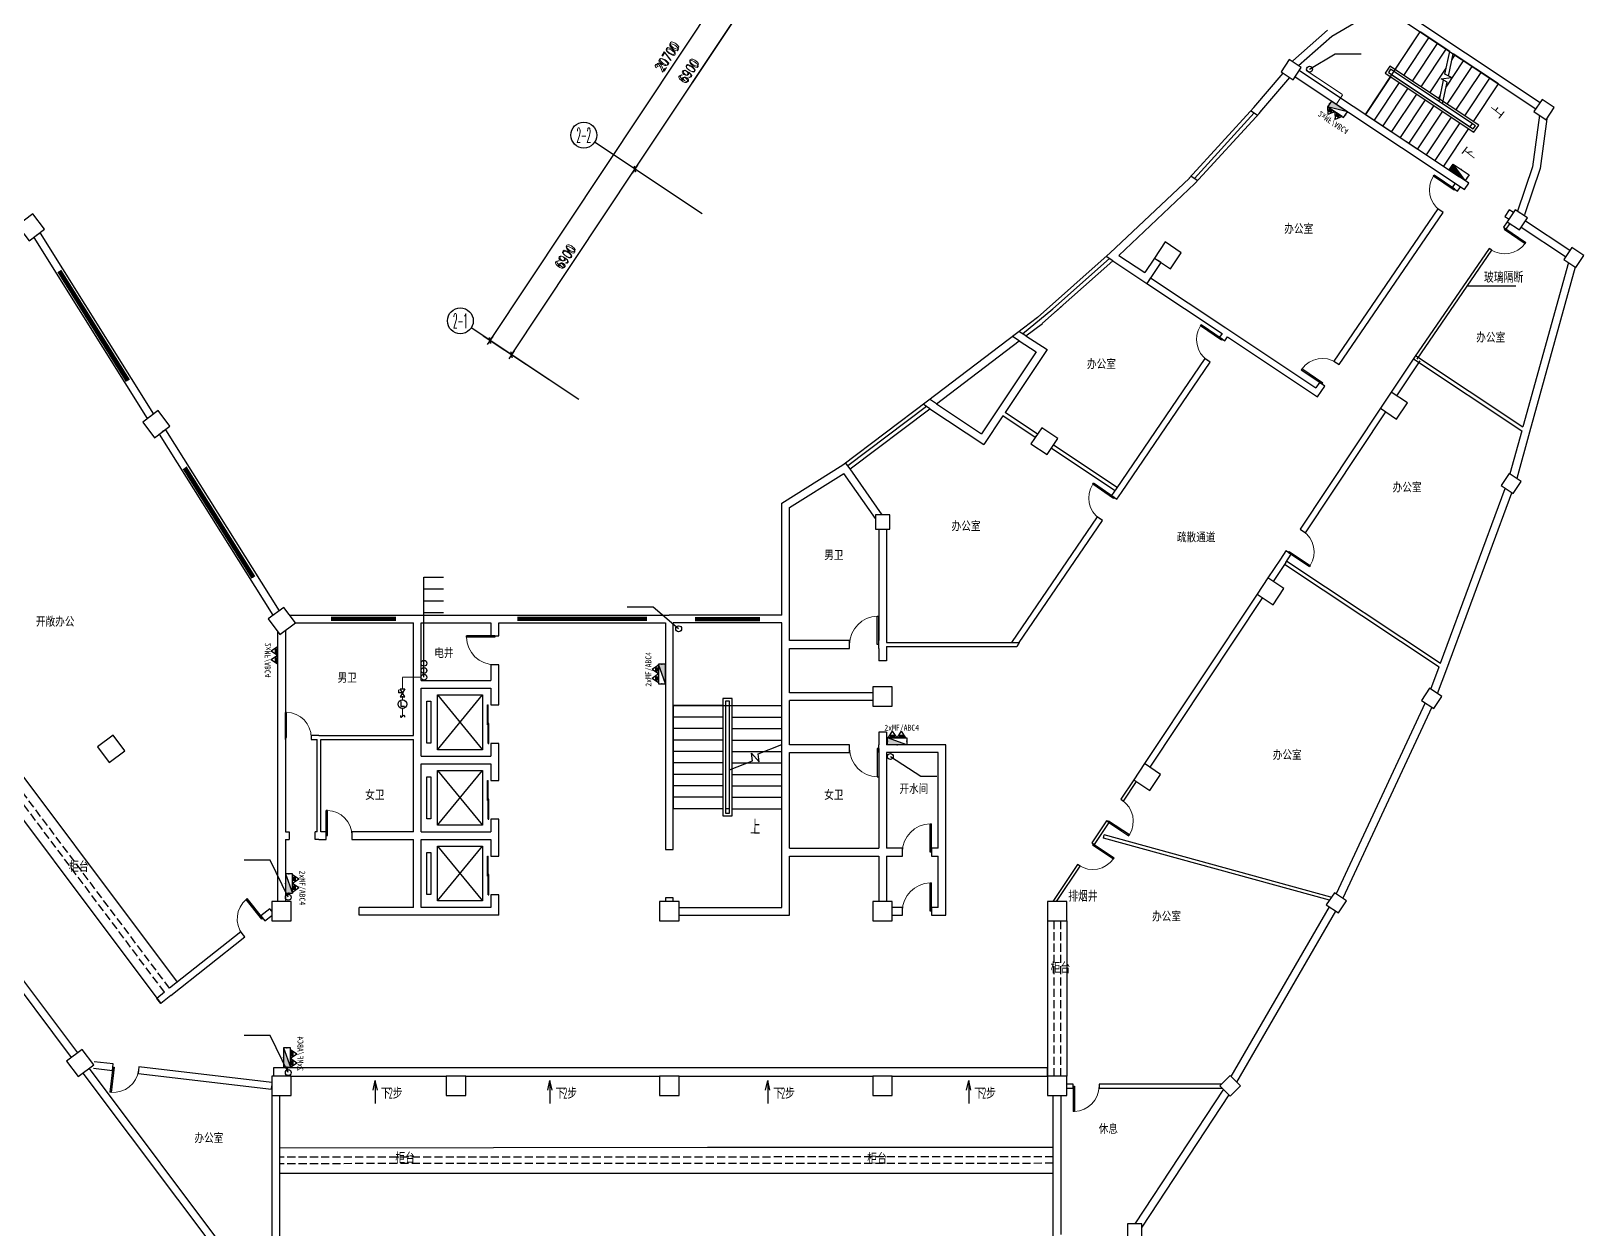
# Model space of a CAD drawing. Extents: x -149393 to 1177518, y -366685 to 296590.
# Drawn here: x 776734 to 824784, y 27372 to 64440 of the extents above; entities that cross this region are included whole.
import ezdxf
from ezdxf.enums import TextEntityAlignment as Align

# ---------------------------------------------------------------- set-up
doc = ezdxf.new("R2010")
doc.units = 0
doc.header["$LTSCALE"] = 1000
doc.header["$MEASUREMENT"] = 0
doc.linetypes.add('DASH', pattern=[0.35, 0.25, -0.1])
doc.linetypes.add('常规', pattern=[20, 10, 0, 10])
doc.layers.get('0').update_dxf_attribs({"linetype": 'CONTINUOUS'})
doc.layers.get('Defpoints').update_dxf_attribs({"linetype": 'CONTINUOUS'})
for name, color, linetype in [('AXIS', 3, 'CONTINUOUS'), ('AXIS_TEXT', 7, 'CONTINUOUS'), ('COLUMN', 9, 'CONTINUOUS'), ('EQUIP-动力', 3, 'CONTINUOUS'), ('EQUIP-消防', 3, 'CONTINUOUS'), ('STAIR', 2, 'CONTINUOUS'), ('TEL_SYMB', 3, 'CONTINUOUS'), ('TEL_TEXT', 7, 'CONTINUOUS'), ('TH_TEXT', 7, 'CONTINUOUS'), ('WALL', 9, 'CONTINUOUS'), ('WALL-MOVE', 6, 'CONTINUOUS'), ('WINDOW', 4, 'CONTINUOUS'), ('WIRE-消防', 3, '常规')]:
    doc.layers.add(name, color=color, linetype=linetype)
doc.styles.add('_TCH_AXIS', font='COMPLEX', dxfattribs={"bigfont": 'GBCBIG'})
doc.styles.add('_TCH_DIM', font='SIMPLEX', dxfattribs={"bigfont": 'GBCBIG'})
doc.styles.add('_TCH_DIM_T3', font='SIMPLEX', dxfattribs={"width": 0.705882, "bigfont": 'GBCBIG'})
doc.styles.add('_TEL_DIM', font='', dxfattribs={"width": 0.8, "height": 3.5})
doc.styles.add('COMPLEX', font='COMPLEX')
doc.styles.add('DIM_FONT', font='SIMPLEX.shx', dxfattribs={"width": 0.8})
doc.styles.get("Standard").update_dxf_attribs({"font": 'gbenor.shx', "bigfont": 'gbcbig.shx'})
doc.styles.add('宋体', font='')
doc.styles.get('_TEL_DIM').set_extended_font_data('SimSun')
doc.styles.get('宋体').set_extended_font_data('SimSun')
doc.dimstyles.new('_TCH_ARCH&&100', dxfattribs={"dimtxt": 297.5, "dimasz": 100, "dimexe": 250, "dimexo": 300, "dimgap": 126.25, "dimtad": 1, "dimdec": 0, "dimzin": 0, "dimdsep": 46, "dimtxsty": '_TCH_DIM_T3', "dimblk": 'ARCHTICK', "dimcen": 0.09, "dimclrt": 7, "dimazin": 2, "dimtfac": 1, "dimtdec": 0, "dimtix": 1, "dimtmove": 2, "dimatfit": 3, "dimfxl": 1, "dimtolj": 1, "dimtzin": 0, "dimarcsym": 0})
doc.dimstyles.new('DIMN', dxfattribs={"dimtxt": 300, "dimasz": 1, "dimexe": 250, "dimexo": 300, "dimgap": 150, "dimtad": 1, "dimdec": 0, "dimdsep": 46, "dimtxsty": 'DIM_FONT', "dimblk": '_DIMX', "dimcen": 2.5, "dimclrt": 7, "dimadec": 0, "dimazin": 0, "dimtfac": 1, "dimtdec": 0, "dimtix": 1, "dimtmove": 2, "dimatfit": 3, "dimldrblk": '_DIMX', "dimfxl": 1, "dimtolj": 1, "dimarcsym": 0})

# ---------------------------------------------------------------- blocks, each defined once
blk = doc.blocks.new('$equip_U$00000299(cyc-PC)')
for p in [(0.51, 0.3), (0.3, 0)]:
    blk.add_line(p, (0.3, 0.3))
blk.add_lwpolyline([(0, -0.17), (0.6, 0.17), (0.6, -0.17), (0, 0.17)], close=True)
for p in [(0, 0), (0.6, 0)]:
    blk.add_point(p)
at = {"color": 7, "style": '_TEL_DIM', "flags": 1}
blk.add_attdef('A', text='', height=0.00002, dxfattribs=at).set_placement((0, 0), align=Align.MIDDLE_CENTER)
blk = doc.blocks.new('$equip_U$00000300(cyc-PC)')
for p, q in [((0.46, -0.11), (0.46, 0.16)), ((0.12, -0.11), (0.46, -0.11))]:
    blk.add_line(p, q)
blk.add_circle((0.32, 0), 0.324)
for p in [(0, 0), (0.65, 0)]:
    blk.add_point(p)
at = {"color": 7, "style": '_TEL_DIM', "flags": 1}
blk.add_attdef('A', text='', height=0.00002, dxfattribs=at).set_placement((0, 0), align=Align.MIDDLE_CENTER)
blk = doc.blocks.new('$equip_U$00000248(USER-8292BC9721)')
blk.add_spline([(-0.16, 0.06), (-0.11, -0.08), (0.12, 0.08), (0.17, -0.07)], degree=3)
at = {"color": 7, "style": '_TEL_DIM', "flags": 1}
blk.add_attdef('A', text='', height=0.00002, dxfattribs=at).set_placement((0, 0), align=Align.MIDDLE_CENTER)
blk = doc.blocks.new('$equip_U$00000211(USER-8DF96EF98D)')
at = {"xscale": 0.7000000000007276, "yscale": 0.7000000000007276, "zscale": 0.7000000000007276}
blk.add_blockref('$equip_U$00000248(USER-8292BC9721)', (-0.003, -0.003), dxfattribs=at)
at = {"color": 7, "style": '_TEL_DIM', "flags": 1}
blk.add_attdef('A', text='', height=0.00002, dxfattribs=at).set_placement((0, 0), align=Align.MIDDLE_CENTER)
blk = doc.blocks.new('$equip_U$00000374(cyc-PC)')
blk.add_point((0, 0))
at = {"xscale": 1.619999999998981, "yscale": 1.619999999998981, "zscale": 1.619999999998981}
blk.add_blockref('$equip_U$00000211(USER-8DF96EF98D)', (0, 0), dxfattribs=at)
at = {"color": 7, "style": '_TEL_DIM', "flags": 1}
blk.add_attdef('A', text='', height=0.00002, dxfattribs=at).set_placement((0, 0), align=Align.MIDDLE_CENTER)
blk = doc.blocks.new('$equip_U$00000306(cyc-PC)')
for p, q in [((1.6, -0.29), (0, 0.29)), ((0, 0.29), (1.6, 0.29)), ((0, -0.29), (0, 0.29)), ((1.6, 0.29), (1.6, -0.29)), ((1.6, -0.29), (0, -0.29))]:
    blk.add_line(p, q)
for p in [(0, 0), (0.8, 0.29), (1.6, 0), (0.8, -0.29)]:
    blk.add_point(p)
blk.add_solid([(1.6, -0.29), (0, -0.29), (0, 0.29)])
at = {"color": 7, "style": '_TEL_DIM', "flags": 1}
blk.add_attdef('A', text='', height=0.00002, dxfattribs=at).set_placement((0, 0), align=Align.MIDDLE_CENTER)
blk = doc.blocks.new('$equip_U$00000441(cyc-PC)')
for p, q in [((-0.78, 0), (-0.39, 0.56)), ((0, 0), (-0.78, 0)), ((-0.54, 0.06), (-0.38, 0.23)), ((-0.54, 0.17), (-0.48, 0.23)), ((-0.54, 0), (-0.54, 0.23)), ((-0.54, 0.23), (-0.24, 0.23)), ((-0.24, 0), (-0.54, 0)), ((-0.5, 0), (-0.27, 0.23)), ((-0.4, 0), (-0.24, 0.16)), ((0, 0), (-0.39, 0.56)), ((-0.3, 0), (-0.24, 0.06)), ((-0.24, 0.23), (-0.24, 0)), ((0, 0), (0.39, 0.56)), ((0.78, 0), (0, 0)), ((0.24, 0.06), (0.41, 0.23)), ((0.24, 0.17), (0.3, 0.23)), ((0.24, 0), (0.24, 0.23)), ((0.24, 0.23), (0.54, 0.23)), ((0.54, 0), (0.24, 0)), ((0.28, 0), (0.51, 0.23)), ((0.38, 0), (0.54, 0.16)), ((0.78, 0), (0.39, 0.56)), ((0.49, 0), (0.54, 0.06)), ((0.54, 0.23), (0.54, 0))]:
    blk.add_line(p, q)
blk.add_point((0, 0))
at = {"style": '宋体', "width": 0.8}
blk.add_text('2xMF/ABC4', height=0.522, dxfattribs=at).set_placement((-1.12, 0.62))
at = {"color": 7, "style": '_TEL_DIM', "flags": 1}
blk.add_attdef('A', text='', height=0.00002, dxfattribs=at).set_placement((0, 0), align=Align.MIDDLE_CENTER)
blk = doc.blocks.new('_DIMX')
blk.add_line((-150, 0), (150, 0))
at = {"const_width": 50}
blk.add_lwpolyline([(-70, -70), (70, 70)], dxfattribs=at)
blk = doc.blocks.new('_ArchTick')
at = {"color": 0, "linetype": 'ByBlock', "const_width": 0.4}
blk.add_lwpolyline([(-0.5, -0.5), (0.5, 0.5)], dxfattribs=at)
blk = doc.blocks.new('*D882')
at = {"layer": 'AXIS', "color": 0, "lineweight": -2, "transparency": 16777216}
for p, q in [((795419, 60169), (799238, 65916)), ((801070, 64699), (799029, 66054)), ((797252, 58951), (795211, 60307))]:
    blk.add_line(p, q, dxfattribs=at)
at = {"layer": 'Defpoints', "color": 0, "transparency": 16777216}
for p in [(799238, 65916), (801320, 64533), (797502, 58785)]:
    blk.add_point(p, dxfattribs=at)
at = {"layer": 'AXIS', "color": 0, "lineweight": -2, "transparency": 16777216, "xscale": 100, "yscale": 100, "zscale": 100}
for p, rotation in [((799238, 65916), 56.40000000000044), ((795419, 60169), 236.4000000000005)]:
    blk.add_blockref('_ArchTick', p, dxfattribs=dict(at, rotation=rotation))
at = {"layer": 'AXIS', "color": 7, "transparency": 16777216, "insert": (797099, 63195), "char_height": 297.5, "attachment_point": 5, "rotation": 56.4, "style": '_TCH_DIM_T3'}
blk.add_mtext('\\A1;6900', dxfattribs=at)
blk = doc.blocks.new('*D883')
at = {"layer": 'AXIS', "color": 0, "lineweight": -2, "transparency": 16777216}
for p, q in [((791601, 54422), (795419, 60169)), ((797252, 58951), (795211, 60307)), ((793433, 53204), (791393, 54560))]:
    blk.add_line(p, q, dxfattribs=at)
at = {"layer": 'Defpoints', "color": 0, "transparency": 16777216}
for p in [(795419, 60169), (797502, 58785), (793683, 53038)]:
    blk.add_point(p, dxfattribs=at)
at = {"layer": 'AXIS', "color": 0, "lineweight": -2, "transparency": 16777216, "xscale": 100, "yscale": 100, "zscale": 100}
for p, rotation in [((795419, 60169), 56.40000000000044), ((791601, 54422), 236.4000000000005)]:
    blk.add_blockref('_ArchTick', p, dxfattribs=dict(at, rotation=rotation))
at = {"layer": 'AXIS', "color": 7, "transparency": 16777216, "insert": (793281, 57447), "char_height": 297.5, "attachment_point": 5, "rotation": 56.4, "style": '_TCH_DIM_T3'}
blk.add_mtext('\\A1;6900', dxfattribs=at)
blk = doc.blocks.new('*D884')
at = {"layer": 'AXIS', "color": 0, "lineweight": -2, "transparency": 16777216}
for p, q in [((790935, 54864), (802390, 72106)), ((804888, 70446), (802181, 72244)), ((793433, 53204), (790726, 55003))]:
    blk.add_line(p, q, dxfattribs=at)
at = {"layer": 'Defpoints', "color": 0, "transparency": 16777216}
for p in [(802390, 72106), (805138, 70280), (793683, 53038)]:
    blk.add_point(p, dxfattribs=at)
at = {"layer": 'AXIS', "color": 0, "lineweight": -2, "transparency": 16777216, "xscale": 100, "yscale": 100, "zscale": 100}
for p, rotation in [((802390, 72106), 56.39999999999999), ((790935, 54864), 236.4)]:
    blk.add_blockref('_ArchTick', p, dxfattribs=dict(at, rotation=rotation))
at = {"layer": 'AXIS', "color": 7, "transparency": 16777216, "insert": (796433, 63637), "char_height": 297.5, "attachment_point": 5, "rotation": 56.4, "style": '_TCH_DIM_T3'}
blk.add_mtext('\\A1;20700', dxfattribs=at)
blk = doc.blocks.new('_FZHK')
blk.add_lwpolyline([(-0.5, -0.5), (0.5, -0.5), (0.5, 0.5), (-0.5, 0.5)], close=True)
blk = doc.blocks.new('$TCHSYS$DOOR2D')
for p, q in [((0.45, 0.975), (0.5, 0.975)), ((0.45, 0), (0.45, 0.975)), ((0.5, 0), (0.5, 0.975)), ((0.5, 0), (0.45, 0))]:
    blk.add_line(p, q)
at = {"lineweight": 13}
blk.add_arc((0.475, 0), 0.975, 91.4693, 180, dxfattribs=at)
blk = doc.blocks.new('_AXISO')
blk.add_circle((0, 0), 0.5)
at = {"layer": 'AXIS_TEXT', "style": 'COMPLEX', "width": 1.041667}
blk.add_attdef('A', text='', height=0.56, dxfattribs=at).set_placement((-0.25, -0.28), (0.25, -0.28), align=Align.FIT)
blk = doc.blocks.new('$DorLib2D$00000029')
for p, q in [((-0.5, 0.169), (0.02, 0.169)), ((-0.5, 0.169), (-0.5, 0.15)), ((-0.5, 0.15), (0.02, 0.15)), ((-0.02, 0.187), (-0.02, 0.169)), ((-0.02, 0.187), (0.5, 0.187)), ((-0.02, 0.169), (0.5, 0.169)), ((0.02, 0.15), (0.02, 0.169)), ((0.5, 0.187), (0.5, 0.169))]:
    blk.add_line(p, q)
blk = doc.blocks.new('$DorLib2D$00000001')
for p, q in [((0.45, 0.975), (0.5, 0.975)), ((0.45, 0), (0.45, 0.975)), ((0.5, 0), (0.5, 0.975)), ((0.5, 0), (0.45, 0))]:
    blk.add_line(p, q)
at = {"lineweight": 13}
blk.add_arc((0.475, 0), 0.975, 91.4693, 180, dxfattribs=at)
blk = doc.blocks.new('$TCHSYS$WIN2D')
for p, q in [((-0.5, 0.5), (0.5, 0.5)), ((0.5, 0.167), (-0.5, 0.167)), ((0.5, -0.167), (-0.5, -0.167)), ((-0.5, -0.5), (0.5, -0.5))]:
    blk.add_line(p, q)

msp = doc.modelspace()

# ---------------------------------------------------------------- linework, layer by layer
at = {"color": 59}
for p, q in [((814679, 61834), (814838.1, 62015.1)), ((812730.8, 59881.5), (814581.1, 61904.8)), ((814483.2, 61975.7), (814679, 61834)), ((812629, 59948), (812832.6, 59815)), ((808353.5, 55844.1), (810106.4, 57399.7)), ((810209.8, 57331.1), (810003, 57468.4)), ((807407.8, 55073.7), (808353.5, 55844.1)), ((808431.2, 55752.7), (808616.8, 55917.4)), ((807309.8, 54850.6), (807098.1, 54991.3)), ((807512.4, 55004.2), (807300.7, 55144.9)), ((804544.9, 52754.5), (804333.2, 52895.1)), ((804747.5, 52908), (804535.7, 53048.7)), ((804439, 52824.8), (802010.8, 50983.9)), ((802083.3, 50888.3), (801938.3, 51079.5)), ((789309.5, 43901.8), (790699.7, 42201.8)), ((789309.5, 42201.8), (790699.7, 43901.8)), ((789309.5, 41561.8), (790699.7, 39861.8)), ((789309.5, 39861.8), (790699.7, 41561.8)), ((789309.5, 39221.8), (790699.7, 37521.8)), ((789309.5, 37521.8), (790699.7, 39221.8))]:
    msp.add_line(p, q, dxfattribs=at)
for p, q in [((788891, 47540.2), (789496.8, 47540.2)), ((788891, 47176.1), (789496.8, 47176.1)), ((788891, 46811.9), (789496.8, 46811.9)), ((788891, 46447.7), (789496.8, 46447.7))]:
    msp.add_line(p, q)
for points in [[(816295.3, 63260), (817081.4, 63735.2), (817887.3, 63735.2)], [(821179.3, 56560.6), (822675.6, 56560.6)], [(770194.5, 54086.6), (767474.5, 52046.6), (780748.5, 34348)], [(770514.5, 53326.6), (768594.5, 51886.6), (781255.3, 35005.6)], [(788891, 44445.5), (788891, 47540.2), (789496.8, 47540.2)], [(796772.6, 45945.1), (795986.4, 46615.7), (795180.5, 46615.7)], [(803322.7, 41990.6), (804262.2, 41386.1), (804758.9, 41386.1)], [(784693.2, 37636.8), (784136.5, 38786.6), (783330.6, 38786.6)], [(808183.2, 36901.8), (808183.2, 32101.8)], [(808783.2, 36901.8), (808783.2, 32101.8)], [(784693.2, 32210.8), (784136.5, 33360.7), (783330.6, 33360.7)], [(787317, 31670.6), (787385.6, 31966.4)], [(787385.6, 31966.4), (787385.6, 31252.1)], [(787454.2, 31670.6), (787385.6, 31966.4)], [(792719.5, 31670.6), (792788.1, 31966.4)], [(792788.1, 31966.4), (792788.1, 31252.1)], [(792856.7, 31670.6), (792788.1, 31966.4)], [(799459.8, 31670.6), (799528.4, 31966.4)], [(799528.4, 31966.4), (799528.4, 31252.1)], [(799597, 31670.6), (799528.4, 31966.4)], [(805679.2, 31670.6), (805747.8, 31966.4)], [(805747.8, 31966.4), (805747.8, 31252.1)], [(805816.4, 31670.6), (805747.8, 31966.4)], [(784423.2, 29879.5), (797668.4, 29901.8), (808363.2, 29901.8)], [(784423.2, 29101.8), (796868.4, 29101.8), (808363.2, 29101.8)]]:
    msp.add_lwpolyline(points)
for points in [[(789309.5, 43901.8), (790699.7, 43901.8), (790699.7, 42201.8), (789309.5, 42201.8)], [(788979.6, 43701.8), (789108, 43701.8), (789108, 42401.8), (788979.6, 42401.8)], [(788979.6, 41361.8), (789108, 41361.8), (789108, 40061.8), (788979.6, 40061.8)], [(789309.5, 41561.8), (790699.7, 41561.8), (790699.7, 39861.8), (789309.5, 39861.8)], [(788979.6, 39021.8), (789108, 39021.8), (789108, 37721.8), (788979.6, 37721.8)], [(789309.5, 39221.8), (790699.7, 39221.8), (790699.7, 37521.8), (789309.5, 37521.8)]]:
    msp.add_lwpolyline(points, close=True, dxfattribs=at)
for centre in [(816295.3, 63260), (796772.6, 45945.1), (788891, 44875.9), (788891, 44652.5), (788891, 44445.5), (803322.7, 41990.6), (784693.2, 37635.2), (784693.2, 32209.2)]:
    msp.add_circle(centre, 90.8)
at = {"layer": 'AXIS'}
for p, q in [((797501.6, 58785.4), (794169.9, 60999)), ((793683.2, 53038.2), (790351.5, 55251.8))]:
    msp.add_line(p, q, dxfattribs=at)
at = {"layer": 'STAIR', "color": 59}
for p, q in [((818024.1, 61862.5), (819717.5, 64411.3)), ((818943.5, 63246.4), (819717.5, 64411.3)), ((820631.7, 63803.9), (819717.5, 64411.3)), ((819212.4, 63067.8), (819986.3, 64232.7)), ((819481.2, 62889.2), (820255.1, 64054.1)), ((819750, 62710.6), (820523.9, 63875.5)), ((820482.6, 63105.1), (820631.7, 63803.9)), ((820518.7, 62701.3), (821061.5, 63518.3)), ((820592.9, 63048.8), (820738.7, 63732.8)), ((820701.9, 63560.2), (820792.7, 63696.9)), ((822136.8, 62803.9), (820738.7, 63732.8)), ((818798, 63027.4), (818024.1, 61862.5)), ((818779.3, 63355.6), (818633.7, 63136.5)), ((818633.7, 63136.5), (821381.6, 61310.9)), ((818799.3, 63256.1), (818733.2, 63156.6)), ((818733.2, 63156.6), (821361.6, 61410.3)), ((821527.1, 61529.9), (818779.3, 63355.6)), ((821427.7, 61509.8), (818799.3, 63256.1)), ((818837.7, 63087.1), (821257, 61479.7)), ((820301.9, 62257.8), (818903.9, 63186.7)), ((820018.8, 62532), (820521.9, 63289.3)), ((820363.1, 62959.1), (820681.5, 63003.6)), ((820553, 62862.1), (820363.1, 62959.1)), ((820681.5, 63003.6), (820482.6, 63105.1)), ((820556.4, 62174.8), (821330.3, 63339.7)), ((820825.2, 61996.2), (821599.2, 63161.1)), ((821094, 61817.6), (821868, 62982.5)), ((819066.8, 62848.8), (818292.9, 61683.9)), ((819335.6, 62670.2), (818561.7, 61505.3)), ((819604.5, 62491.6), (818830.5, 61326.7)), ((820301.9, 62257.8), (820442.8, 62918.4)), ((820409, 62186.7), (820553, 62862.1)), ((821362.9, 61639), (822136.8, 62803.9)), ((819873.3, 62313), (819099.3, 61148.1)), ((820142.1, 62134.4), (819368.2, 60969.5)), ((820287.6, 62353.4), (820338.7, 62430.4)), ((821323.2, 61579.3), (820409, 62186.7)), ((818024.1, 61862.5), (820443.4, 60255.1)), ((820410.9, 61955.8), (819637, 60790.9)), ((820679.7, 61777.2), (819905.8, 60612.3)), ((820948.5, 61598.6), (820174.6, 60433.7)), ((821323.2, 61579.3), (821257, 61479.7)), ((821361.6, 61410.3), (821427.7, 61509.8)), ((821381.6, 61310.9), (821527.1, 61529.9)), ((821217.3, 61420), (820443.4, 60255.1)), ((798427.5, 43781.5), (798138.8, 43781.5)), ((798138.8, 43781.5), (798138.8, 40159)), ((798427.5, 40159), (798427.5, 43781.5)), ((796603.2, 43565), (796603.2, 40375.6)), ((798138.8, 43565), (796603.2, 43565)), ((796603.2, 43565), (799963.2, 43565)), ((798348.8, 43702.8), (798217.5, 43702.8)), ((798217.5, 43702.8), (798217.5, 40237.8)), ((798217.5, 43565), (798217.5, 40375.6)), ((798348.8, 40237.8), (798348.8, 43702.8)), ((798348.8, 41721.9), (798348.8, 43565)), ((798427.5, 43565), (799963.2, 43565)), ((799963.2, 42359.8), (799963.2, 43565)), ((798138.8, 43210.6), (796603.2, 43210.6)), ((798138.8, 42856.2), (796603.2, 42856.2)), ((798427.5, 43210.6), (799963.2, 43210.6)), ((798427.5, 42856.2), (799963.2, 42856.2)), ((798138.8, 42501.9), (796603.2, 42501.9)), ((798427.5, 42501.9), (799963.2, 42501.9)), ((799233.5, 42071.5), (799963.2, 42359.8)), ((798138.8, 42147.5), (796603.2, 42147.5)), ((798348.8, 41580.8), (799054.1, 41859.5)), ((798427.5, 42147.5), (799425.8, 42147.5)), ((799054.1, 41859.5), (799027.3, 42092.1)), ((799027.3, 42092.1), (799261.5, 41828)), ((799261.5, 41828), (799233.5, 42071.5)), ((799425.8, 42147.5), (799963.2, 42147.5)), ((799963.2, 40375.6), (799963.2, 42218.7)), ((798138.8, 41793.1), (796603.2, 41793.1)), ((798138.8, 41438.7), (796603.2, 41438.7)), ((798348.8, 40375.6), (798348.8, 41580.8)), ((798427.5, 41793.1), (798886.1, 41793.1)), ((798427.5, 41438.7), (799963.2, 41438.7)), ((798886.1, 41793.1), (799963.2, 41793.1)), ((798138.8, 41084.4), (796603.2, 41084.4)), ((798427.5, 41084.4), (799963.2, 41084.4)), ((798138.8, 40730), (796603.2, 40730)), ((798138.8, 40375.6), (796603.2, 40375.6)), ((798348.8, 40375.6), (798217.5, 40375.6)), ((798427.5, 40730), (799963.2, 40730)), ((798427.5, 40375.6), (799963.2, 40375.6)), ((798138.8, 40159), (798427.5, 40159)), ((798217.5, 40237.8), (798348.8, 40237.8))]:
    msp.add_line(p, q, dxfattribs=at)
at = {"layer": 'STAIR'}
for p, q in [((784243.2, 32101.8), (784243.2, 32371.8)), ((784243.2, 32371.8), (808183.2, 32371.8)), ((808183.2, 32101.8), (808183.2, 32371.8)), ((784783.2, 32101.8), (789583.2, 32101.8)), ((790183.2, 32101.8), (796183.2, 32101.8)), ((796783.2, 32101.8), (802783.2, 32101.8)), ((803383.2, 32101.8), (808183.2, 32101.8))]:
    msp.add_line(p, q, dxfattribs=at)
at = {"layer": 'TEL_SYMB', "color": 59, "elevation": 1793}
msp.add_lwpolyline([(820984.6, 60778.1, 0, 0, 0), (817833.5, 62871.7, 0, 0, 0), (818713.3, 64195.9, 0, 0, 0), (820087.2, 63283, 95.6, 0, 0), (820385.9, 63084.6, 0, 0, 0)], format="xyseb", dxfattribs=at)
at = {"layer": 'TEL_SYMB', "color": 59}
for points in [[(821864.4, 62102.3, 0, 0, 0), (820953.4, 62707.5, 95.6, 0, 0), (820654.7, 62906, 0, 0, 0)], [(799156, 40198.4, 0, 0, 0), (799156, 41399.4, 105, 0, 0), (799156, 41793.1, 0, 0, 0)]]:
    msp.add_lwpolyline(points, format="xyseb", dxfattribs=at)
at = {"layer": 'WALL', "color": 59}
for p, q in [((818447.6, 65128.9), (816987.8, 64273)), ((818673.4, 65105), (823296.1, 62033.6)), ((818806.2, 65304.9), (823428.9, 62233.5)), ((816846.5, 64468.4), (815771.9, 63522.3)), ((816987.8, 64273), (815954.7, 63363.5)), ((814570.7, 62071.2), (815479.2, 63139.1)), ((814753.5, 61915.7), (815680.5, 63005.4)), ((815847.7, 63020.4), (820798.8, 59730.9)), ((815980.5, 63220.3), (820931.6, 59930.8)), ((812572, 59885.7), (814573.5, 62074.4)), ((812749.2, 59723.7), (814750.7, 61912.4)), ((823405.6, 61834.8), (823193.7, 60242.8)), ((823633.6, 61728.5), (823428.6, 60188.3)), ((823193.7, 60242.8), (822730.1, 58861.9)), ((823428.6, 60188.3), (822945.9, 58750.8)), ((810118.3, 57570.6), (812578.2, 59892)), ((810391.5, 57498.5), (812743, 59717.4)), ((820798.8, 59730.9), (821091.3, 59536.6)), ((821224.1, 59736.5), (820931.6, 59930.8)), ((821091.3, 59536.6), (821224.1, 59736.5)), ((822473.5, 58906.4), (822340.7, 58706.5)), ((822340.7, 58706.5), (822469.4, 58620.9)), ((822602.2, 58820.8), (822473.5, 58906.4)), ((777015.7, 58190), (776914, 58126.3)), ((777015.7, 58190), (780527, 52586)), ((822844.2, 58371.9), (824218.5, 57458.8)), ((822977, 58571.8), (824351.3, 57658.7)), ((776817.7, 58054), (780329, 52450.1)), ((807873.8, 55578.9), (810121, 57573.1)), ((808033.1, 55399.4), (810209.8, 57331.1)), ((810209.8, 57331.1), (811260.6, 56632.9)), ((810391.5, 57498.5), (811193.6, 56965.6)), ((811492.1, 57414.1), (811193.6, 56965.6)), ((811691.9, 57281.2), (811260.6, 56632.9)), ((811492.4, 57413.9), (811492.1, 57414.1)), ((811691.9, 57281.2), (811592, 57347.7)), ((824304, 57276), (822895.7, 52190.7)), ((824514.3, 57136.2), (823099.6, 52027.9)), ((807228.6, 55090.2), (807880.9, 55584.7)), ((807512.4, 55004.2), (808025.9, 55393.5)), ((804467.8, 52997.2), (807228.6, 55090.2)), ((804747.5, 52908), (807308.4, 54849.5)), ((807308.4, 54849.5), (807835.7, 54514.3)), ((807512.4, 55004.2), (808171.3, 54585.4)), ((807835.7, 54514.3), (806638.9, 52715.7)), ((808171.3, 54585.4), (806872, 52632.7)), ((819507.2, 54297.9), (822862, 52069)), ((819573.6, 54397.9), (822895.7, 52190.7)), ((801850.6, 51013), (804467.8, 52997.2)), ((804747.5, 52908), (806147.8, 51977.6)), ((780430.7, 52513.8), (780329, 52450.1)), ((802083.3, 50888.3), (804544.9, 52754.5)), ((804544.9, 52754.5), (806214.8, 51645)), ((806638.9, 52715.7), (806147.8, 51977.6)), ((806805.5, 52532.8), (806214.8, 51645)), ((807806.8, 51866.6), (806805.5, 52532.8)), ((807873.2, 51966.5), (806872, 52632.7)), ((780694.3, 51961.5), (784212.9, 46362.8)), ((780892.3, 52097.6), (780790.7, 52033.8)), ((780892.3, 52097.6), (784410.8, 46498.9)), ((807806.8, 51866.6), (807840, 51916.6)), ((822862, 52069), (822492.7, 50735.6)), ((823099.6, 52027.9), (822703, 50595.8)), ((808306.5, 51534.6), (810278, 50224.7)), ((808372.9, 51634.5), (810345.6, 50323.9)), ((799963.2, 49831.2), (801850.6, 51013)), ((800203.2, 49698.3), (801885.8, 50751.9)), ((802858.2, 49359.3), (801885.8, 50751.9)), ((803072.4, 49471.7), (802083.3, 50888.3)), ((820348.6, 44878.5), (822351.7, 50289)), ((820541.5, 44708.4), (822557.1, 50152.5)), ((799963.2, 46366.7), (799963.2, 49831.2)), ((800203.2, 46246.7), (800203.2, 49698.3)), ((802963.2, 49021.7), (802963.2, 45577.3)), ((803203.2, 49021.7), (803203.2, 45517.3)), ((815523.3, 47940.3), (820305.8, 44762.9)), ((815589.7, 48040.3), (820348.6, 44878.5)), ((784734.5, 46366.7), (788683.2, 46366.7)), ((788683.2, 46366.7), (791083.2, 46366.7)), ((791083.2, 46366.7), (796483.2, 46366.7)), ((799963.2, 46366.7), (796483.2, 46366.7)), ((800203.2, 45577.3), (800203.2, 46246.7)), ((784363.2, 45861.7), (784363.2, 39541.8)), ((784603.2, 45893.2), (784603.2, 39661.8)), ((784914.5, 46126.7), (788563.2, 46126.7)), ((788563.2, 44221.8), (788563.2, 46126.7)), ((788803.2, 46126.7), (790963.2, 46126.7)), ((788803.2, 44341.8), (788803.2, 46126.7)), ((790963.2, 46126.7), (790963.2, 45729.3)), ((790963.2, 45729.3), (791203.2, 45729.3)), ((791203.2, 45729.3), (791203.2, 46126.7)), ((791203.2, 46126.7), (796363.2, 46126.7)), ((796363.2, 46126.7), (796363.2, 39118.1)), ((799963.2, 46126.7), (796603.2, 46126.7)), ((796603.2, 39118.1), (796603.2, 46126.7)), ((799963.2, 45457.3), (799963.2, 46126.7)), ((799963.2, 43846.7), (799963.2, 45457.3)), ((802063.2, 45577.3), (800203.2, 45577.3)), ((800203.2, 43966.7), (800203.2, 45337.3)), ((800203.2, 45337.3), (802063.2, 45337.3)), ((802063.2, 45337.3), (802063.2, 45577.3)), ((802963.2, 45337.3), (802963.2, 45577.3)), ((802963.2, 45337.3), (802963.2, 44946.7)), ((803203.2, 45517.3), (807313.7, 45517.3)), ((803203.2, 45397.3), (803203.2, 44946.7)), ((803203.2, 45397.3), (807231.9, 45397.3)), ((807313.7, 45517.3), (807231.9, 45397.3)), ((791203.2, 44829.3), (790963.2, 44829.3)), ((790963.2, 44829.3), (790963.2, 44341.8)), ((791203.2, 44221.8), (791203.2, 44829.3)), ((803203.2, 44946.7), (802963.2, 44946.7)), ((820050.7, 44073.9), (820305.8, 44762.9)), ((820256.1, 43937.5), (820541.5, 44708.4)), ((788563.2, 42637.5), (788563.2, 44221.8)), ((788803.2, 44341.8), (790963.2, 44341.8)), ((791203.2, 43591.7), (791203.2, 44221.8)), ((788803.2, 44101.8), (790963.2, 44101.8)), ((788803.2, 42577.5), (788803.2, 44101.8)), ((790963.2, 44101.8), (790963.2, 43591.7)), ((799963.2, 42236), (799963.2, 43846.7)), ((802783.2, 43966.7), (800203.2, 43966.7)), ((802783.2, 43726.7), (800203.2, 43726.7)), ((800203.2, 42356), (800203.2, 43726.7)), ((790963.2, 43591.7), (791203.2, 43591.7)), ((819875.9, 43649.8), (817119.3, 37737.4)), ((820078, 43515.5), (817321.5, 37603.1)), ((784603.2, 42517.5), (784603.2, 42637.5)), ((785643.5, 42637.5), (785403.2, 42637.5)), ((785403.2, 42637.5), (785403.2, 42517.5)), ((785403.2, 42517.5), (785583.5, 42517.5)), ((785583.5, 39661.8), (785583.5, 42517.5)), ((785643.5, 42637.5), (788563.2, 42637.5)), ((785703.5, 39661.8), (785703.5, 42517.5)), ((785703.5, 42517.5), (788563.2, 42517.5)), ((788563.2, 41881.8), (788563.2, 42517.5)), ((788803.2, 42001.8), (788803.2, 42577.5)), ((791203.2, 42391.7), (790963.2, 42391.7)), ((790963.2, 42391.7), (790963.2, 42001.8)), ((791203.2, 41881.8), (791203.2, 42391.7)), ((802063.2, 42356), (800203.2, 42356)), ((802063.2, 42116), (802063.2, 42356)), ((802963.2, 42746.7), (802963.2, 42356)), ((803203.2, 42746.7), (802963.2, 42746.7)), ((802963.2, 42116), (802963.2, 42356)), ((803203.2, 42746.7), (803203.2, 42356)), ((805039.2, 42356), (803203.2, 42356)), ((805039.2, 39031.4), (805039.2, 42356)), ((788563.2, 39661.8), (788563.2, 41881.8)), ((788803.2, 42001.8), (790963.2, 42001.8)), ((791203.2, 41251.7), (791203.2, 41881.8)), ((799963.2, 39031.4), (799963.2, 42236)), ((800203.2, 42116), (802063.2, 42116)), ((800203.2, 39151.4), (800203.2, 42116)), ((802963.2, 42116), (802963.2, 39151.4)), ((803203.2, 42116), (803203.2, 39151.4)), ((804799.2, 42116), (803203.2, 42116)), ((804799.2, 39151.4), (804799.2, 42116)), ((788803.2, 39661.8), (788803.2, 41761.8)), ((788803.2, 41761.8), (790963.2, 41761.8)), ((790963.2, 41761.8), (790963.2, 41251.7)), ((790963.2, 41251.7), (791203.2, 41251.7)), ((791203.2, 40051.7), (790963.2, 40051.7)), ((790963.2, 40051.7), (790963.2, 39661.8)), ((791203.2, 39541.8), (791203.2, 40051.7)), ((784363.2, 39541.8), (784363.2, 37501.8)), ((784603.2, 39661.8), (784723.2, 39661.8)), ((784603.2, 39421.8), (784723.2, 39421.8)), ((784603.2, 39421.8), (784603.2, 37501.8)), ((784723.2, 39661.8), (784723.2, 39421.8)), ((785583.5, 39661.8), (785523.5, 39661.8)), ((785523.5, 39421.8), (785523.5, 39661.8)), ((785643.5, 39421.8), (785523.5, 39421.8)), ((785643.5, 39421.8), (785863.3, 39421.8)), ((785863.3, 39661.8), (785703.5, 39661.8)), ((785863.3, 39421.8), (785863.3, 39661.8)), ((788563.2, 39661.8), (786663.3, 39661.8)), ((786663.3, 39661.8), (786663.3, 39421.8)), ((786663.3, 39421.8), (788563.2, 39421.8)), ((788563.2, 37321.8), (788563.2, 39421.8)), ((788803.2, 39661.8), (790963.2, 39661.8)), ((788803.2, 37321.8), (788803.2, 39421.8)), ((788803.2, 39421.8), (790963.2, 39421.8)), ((790963.2, 39421.8), (790963.2, 38911.7)), ((791203.2, 38911.7), (791203.2, 39541.8)), ((796363.2, 39118.1), (796603.2, 39118.1)), ((799963.2, 37321.8), (799963.2, 39031.4)), ((800203.2, 39151.4), (802963.2, 39151.4)), ((803694.6, 39151.4), (803203.2, 39151.4)), ((803694.6, 38911.4), (803694.6, 39151.4)), ((804799.2, 39151.4), (804594.6, 39151.4)), ((804594.6, 39151.4), (804594.6, 38911.4)), ((805039.2, 37081.8), (805039.2, 39031.4)), ((790963.2, 38911.7), (791203.2, 38911.7)), ((800203.2, 37081.8), (800203.2, 38911.4)), ((800203.2, 38911.4), (802963.2, 38911.4)), ((802963.2, 38911.4), (802963.2, 37501.8)), ((803203.2, 38911.4), (803203.2, 37501.8)), ((803203.2, 38911.4), (803694.6, 38911.4)), ((804594.6, 38911.4), (804799.2, 38911.4)), ((804799.2, 37321.8), (804799.2, 38911.4)), ((774210.5, 38098.6), (778170.5, 32818.6)), ((774018.5, 37954.6), (777978.5, 32674.6)), ((791203.2, 37711.7), (790963.2, 37711.7)), ((790963.2, 37711.7), (790963.2, 37321.8)), ((791203.2, 37081.8), (791203.2, 37711.7)), ((796603.2, 37618.1), (796363.2, 37618.1)), ((796363.2, 37618.1), (796363.2, 37501.8)), ((796603.2, 37501.8), (796603.2, 37618.1)), ((788563.2, 37321.8), (786883.2, 37321.8)), ((786883.2, 37081.8), (786883.2, 37321.8)), ((788683.2, 37081.8), (786883.2, 37081.8)), ((791203.2, 37081.8), (788683.2, 37081.8)), ((790963.2, 37321.8), (788803.2, 37321.8)), ((796783.2, 37321.8), (799963.2, 37321.8)), ((796783.2, 37081.8), (800203.2, 37081.8)), ((803694.6, 37321.8), (803383.2, 37321.8)), ((803383.2, 37081.8), (803694.6, 37081.8)), ((803694.6, 37081.8), (803694.6, 37321.8)), ((804799.2, 37321.8), (804594.6, 37321.8)), ((804594.6, 37321.8), (804594.6, 37081.8)), ((804594.6, 37081.8), (805039.2, 37081.8)), ((813869.1, 32090.9), (816911, 37335.5)), ((814044.7, 31915.3), (817111.3, 37202.5)), ((778338.5, 32194.6), (782728.2, 26341.8)), ((778530.5, 32338.6), (782938.2, 26461.8)), ((808980.8, 31848.8), (808783.2, 31848.8)), ((808783.2, 31728.8), (808980.8, 31728.8)), ((808980.8, 31728.8), (808980.8, 31848.8)), ((813568.9, 31848.8), (809780.8, 31848.8)), ((809780.8, 31848.8), (809780.8, 31728.8)), ((809780.8, 31728.8), (813594.9, 31728.8)), ((784183.2, 31501.8), (784183.2, 29490.9)), ((784423.2, 31501.8), (784423.2, 29490.9)), ((808363.2, 29502.4), (808363.2, 31501.8)), ((808603.2, 29502.4), (808603.2, 31501.8)), ((813627.3, 31696.4), (810887.4, 27526.8)), ((813800.6, 31523.1), (811108.2, 27425.7)), ((784183.2, 29490.9), (784183.2, 26461.8)), ((784423.2, 29490.9), (784423.2, 26401.8)), ((808363.2, 27136.8), (808363.2, 29502.4)), ((808603.2, 27196.8), (808603.2, 29502.4))]:
    msp.add_line(p, q, dxfattribs=at)
at = {"layer": 'WALL'}
for p, q in [((820797.6, 59731.6), (820709.4, 59602.1)), ((820709.4, 59602.1), (820874.7, 59489.5)), ((820874.7, 59489.5), (820964.2, 59621)), ((820259, 58940.9), (817050, 54229.5)), ((817215.3, 54116.9), (820424.3, 58828.3)), ((820424.3, 58828.3), (820259, 58940.9)), ((811371.2, 56799.5), (811260.6, 56632.9)), ((811371.2, 56799.5), (813699.7, 55252.5)), ((811260.6, 56632.9), (813589, 55085.9)), ((813589, 55085.9), (813505.8, 54963.7)), ((813505.8, 54963.7), (813671.1, 54851.1)), ((813671.1, 54851.1), (813755.6, 54975.2)), ((813699.7, 55252.5), (816486, 53401.3)), ((813755.6, 54975.2), (816540, 53125.3)), ((813055.4, 54302.5), (810311.8, 50274.3)), ((813220.7, 54189.9), (813055.4, 54302.5)), ((819540.4, 54347.9), (818820.9, 53265.1)), ((810477.1, 50161.7), (813220.7, 54189.9)), ((817050, 54229.5), (817215.3, 54116.9)), ((819706.9, 54237.2), (818987.5, 53154.4)), ((816599.7, 53568.3), (816486, 53401.3)), ((816540, 53125.3), (816765, 53455.7)), ((816765, 53455.7), (816599.7, 53568.3)), ((818488.9, 52765.4), (816003.7, 49024.7)), ((816170.2, 48914.1), (818655.5, 52654.7)), ((810311.8, 50274.3), (810169.3, 50065.1)), ((810169.3, 50065.1), (810334.6, 49952.5)), ((810334.6, 49952.5), (810477.1, 50161.7)), ((809718.9, 49403.9), (807071.7, 45517.3)), ((807313.7, 45517.3), (809884.2, 49291.3)), ((809884.2, 49291.3), (809718.9, 49403.9)), ((816003.7, 49024.7), (816170.2, 48914.1)), ((815389.9, 48101), (815002.5, 47518)), ((815560.9, 48358.4), (815389.9, 48101)), ((815556.5, 47990.3), (815727.5, 48247.7)), ((815727.5, 48247.7), (815560.9, 48358.4)), ((815556.5, 47990.3), (815169.1, 47407.3)), ((814670.5, 47018.2), (811184.1, 41770.8)), ((814837.1, 46907.5), (811350.7, 41660.1)), ((810852.1, 41271), (810450.2, 40666.1)), ((810533.5, 40610.8), (810935.4, 41215.7)), ((810450.2, 40666.1), (810533.5, 40610.8)), ((810007.5, 39999.8), (809555.4, 39319.3)), ((809638.7, 39264), (810090.8, 39944.4)), ((810090.8, 39944.4), (810007.5, 39999.8)), ((809555.4, 39319.3), (809638.7, 39264)), ((809112.7, 38653), (808347.8, 37501.8)), ((808467.9, 37501.8), (809195.9, 38597.6)), ((809195.9, 38597.6), (809112.7, 38653)), ((784121, 37280.1), (783846.9, 37062.5)), ((783846.9, 37062.5), (783971.2, 36905.9)), ((783971.2, 36905.9), (784183.2, 37074.1)), ((784183.2, 37201.8), (784121, 37280.1)), ((783220.3, 36565.2), (781020.2, 34819)), ((783344.6, 36408.5), (783220.3, 36565.2)), ((781064.1, 34598.4), (783344.6, 36408.5)), ((780863.5, 34694.6), (780624.2, 34504.6)), ((781064.1, 34598.4), (780748.5, 34348)), ((780748.5, 34348), (780624.2, 34504.6)), ((778662.9, 32347.3), (779251.6, 32278.4)), ((779274.9, 32477), (778686.1, 32546)), ((779251.6, 32278.4), (779274.9, 32477)), ((780069.4, 32384), (780046.2, 32185.4)), ((784183.2, 31902.4), (780069.4, 32384)), ((780046.2, 32185.4), (784171.5, 31702.4)), ((784171.5, 31702.4), (784183.2, 31801.8))]:
    msp.add_line(p, q, dxfattribs=at)
at = {"layer": 'WALL', "linetype": 'DASH'}
for p, q in [((780863.5, 34694.6), (767894.5, 51986.6)), ((781020.2, 34819), (768174.5, 51946.6)), ((808383.2, 36901.8), (808383.2, 32101.8)), ((808583.2, 36901.8), (808583.2, 32101.8)), ((808363.2, 29602.4), (784423.2, 29590.9)), ((808363.2, 29402.4), (784423.2, 29390.9))]:
    msp.add_line(p, q, dxfattribs=at)
at = {"layer": 'WALL-MOVE', "color": 59}
for p, q in [((822411.3, 58533.5), (822299.7, 58370.7)), ((822299.7, 58370.7), (822382.1, 58314.2)), ((822382.1, 58314.2), (822493.8, 58476.9)), ((821847.2, 57711), (819540.4, 54347.9)), ((821929.6, 57654.5), (821847.2, 57711)), ((819622.8, 54291.3), (821929.6, 57654.5)), ((809913.6, 39468.8), (809940.1, 39565.2)), ((816907.7, 37544.7), (809913.6, 39468.8)), ((816950.1, 37636.7), (809940.1, 39565.2))]:
    msp.add_line(p, q, dxfattribs=at)
at = {"layer": 'WIRE-消防', "linetype": '常规', "const_width": 35}
for points in [[(816184.2, 63225.6), (817310.6, 62477.2)], [(817122.2, 62173.6), (817319.8, 62471.1)], [(788800.2, 44445.5), (788225.6, 44445.5)], [(788225.6, 44087.9), (788225.6, 44445.5)], [(788225.6, 43835.5), (788225.6, 43743.6)], [(788225.6, 43237.4), (788225.6, 43471.5)], [(784652.2, 32374.5), (784685.2, 32299.7)]]:
    msp.add_lwpolyline(points, dxfattribs=at)

# ---------------------------------------------------------------- block references
at = {"layer": 'AXIS'}
ref = msp.add_blockref('_AXISO', (793836.7, 61220.3), dxfattribs=dict(at, xscale=800, yscale=800, zscale=800))
ref.add_attrib('A', '2-2', dxfattribs={"layer": 'AXIS_TEXT', "height": 452.55, "style": '_TCH_AXIS', "width": 0.35}).set_placement((793610.4, 60994.1), (794063, 60994.1), align=Align.FIT)
ref = msp.add_blockref('_AXISO', (790018.3, 55473.2), dxfattribs=dict(at, xscale=800, yscale=800, zscale=800))
ref.add_attrib('A', '2-1', dxfattribs={"layer": 'AXIS_TEXT', "height": 452.55, "style": '_TCH_AXIS', "width": 0.381818}).set_placement((789792, 55246.9), (790244.6, 55246.9), align=Align.FIT)
at = {"layer": 'COLUMN', "color": 59}
for p, xscale, yscale, zscale, rotation in [((815726.7, 63244.9), 449.9999999999778, 449.9999999999778, 449.9999999999778, 326.3999999999973), ((823549.9, 62009.1), 449.9999999999858, 449.9999999999858, 449.9999999999858, 56.39999999999244), ((776734, 58366.3), 599.9999999999562, 599.9999999999562, 599.9999999999562, 306.869999999994), ((822723.2, 58596.4), 450.0000000000747, 450.0000000000747, 450.0000000000747, 326.4000000000055), ((811908.3, 57497.7), 599.999999999961, 599.999999999961, 599.999999999961, 326.3999999999987), ((824472.3, 57434.3), 449.9999999999638, 449.9999999999638, 449.9999999999638, 236.4000000000084), ((818904.8, 52849.2), 600.000000000062, 600.000000000062, 600.000000000062, 326.4000000000042), ((780610.7, 52273.8), 599.9999999999562, 599.9999999999562, 599.9999999999562, 306.869999999994), ((808089.9, 51750.5), 599.999999999965, 599.999999999965, 599.999999999965, 326.3999999999982), ((822534.7, 50437.5), 450.0000000000708, 450.0000000000708, 450.0000000000708, 326.4000000000063), ((815086.4, 47102.1), 599.999999999965, 599.999999999965, 599.999999999965, 326.3999999999982), ((784494.5, 46186.7), 600.0000000000464, 600.0000000000464, 600.0000000000464, 36.86999999999623), ((820073.1, 43788.9), 449.9999999999738, 449.9999999999738, 449.9999999999738, 326.3999999999982), ((779214.5, 42226.6), 600.0000000000464, 600.0000000000464, 600.0000000000464, 216.8699999999962), ((811268, 41354.9), 599.999999999973, 599.999999999973, 599.999999999973, 326.3999999999969), ((817124.3, 37464), 449.9999999999738, 449.9999999999738, 449.9999999999738, 326.3999999999982), ((778254.5, 32506.6), 600.000000000026, 600.000000000026, 600.000000000026, 306.8700000000029), ((813840.1, 31801.8), 449.9999999999679, 449.9999999999679, 449.9999999999679, 45.00000000000525)]:
    msp.add_blockref('_FZHK', p, dxfattribs=dict(at, xscale=xscale, yscale=yscale, zscale=zscale, rotation=rotation))
for p, xscale, yscale, zscale in [((803083.2, 49246.7), 450, 450, 450), ((803083.2, 43846.7), 600, 600, 600), ((784483.2, 37201.8), 600, 600, 600), ((796483.2, 37201.8), 600, 600, 600), ((803083.2, 37201.8), 600, 600, 600), ((808483.2, 37201.8), 600, 600, 600), ((784483.2, 31801.8), 600, 600, 600), ((789883.2, 31801.8), 600, 600, 600), ((796483.2, 31801.8), 600, 600, 600), ((803083.2, 31801.8), 600, 600, 600), ((808483.2, 31801.8), 600, 600, 600), ((810883.2, 27301.8), 450, 450, 450)]:
    msp.add_blockref('_FZHK', p, dxfattribs=dict(at, xscale=xscale, yscale=yscale, zscale=zscale))
at = {"layer": 'EQUIP-动力', "xscale": 350, "yscale": 350, "zscale": 350}
msp.add_blockref('$equip_U$00000374(cyc-PC)', (788225.6, 43237.4), dxfattribs=at)
at = {"layer": 'EQUIP-消防'}
for name, p, xscale, yscale, zscale, rotation in [('$equip_U$00000441(cyc-PC)', (817076.7, 61942), -350.0000000000416, 350.0000000000416, 350, 146.4000000000058), ('$equip_U$00000306(cyc-PC)', (816908.8, 62184.5), -375.0000000000629, 375.0000000000145, 375, 146.4000000000107), ('$equip_U$00000306(cyc-PC)', (820673, 60233.5), 375.0000000000629, 375.0000000000629, 375.0000000000629, 326.4000000000214), ('$equip_U$00000441(cyc-PC)', (784363.2, 45117.1), -350, 349.9999999999709, 350, 90), ('$equip_U$00000441(cyc-PC)', (796145, 44545.1), 350, 350, 350, 90), ('$equip_U$00000306(cyc-PC)', (796254.1, 44845.1), -375, 375, 375, 90), ('$equip_U$00000300(cyc-PC)', (788225.6, 43743.6), 420, 420, 420, 270), ('$equip_U$00000299(cyc-PC)', (788225.6, 43835.5), 420, 420, 420, 90), ('$equip_U$00000441(cyc-PC)', (784821.3, 38069.9), 350, 350, 350, 270), ('$equip_U$00000306(cyc-PC)', (784712.2, 37761.9), -375, 375, 375, 270), ('$equip_U$00000306(cyc-PC)', (784652.2, 32374.5), -375, 375, 375, 270.0000000000355), ('$equip_U$00000441(cyc-PC)', (784761.3, 32651.8), -350, 349.9999999999709, 350, 270)]:
    msp.add_blockref(name, p, dxfattribs=dict(at, xscale=xscale, yscale=yscale, zscale=zscale, rotation=rotation))
for name, p, xscale, yscale, zscale in [('$equip_U$00000441(cyc-PC)', (803529.4, 42574.2), 350, 350, 350), ('$equip_U$00000306(cyc-PC)', (803229.4, 42465.1), 375, 375, 375)]:
    msp.add_blockref(name, p, dxfattribs=dict(at, xscale=xscale, yscale=yscale, zscale=zscale))
at = {"layer": 'WINDOW', "color": 59}
for name, p, xscale, yscale, zscale, rotation in [('$DorLib2D$00000001', (820566.9, 59215.2), -800, -800, -800, 235.7407427458712), ('$DorLib2D$00000001', (822114.6, 58012.6), -800, 800, -800, 235.5533259761384), ('$TCHSYS$WIN2D', (778672.3, 55320), -4000, -100, -4000, 302.0702169118882), ('$DorLib2D$00000001', (813363.3, 54576.8), -800, -800, -800, 235.7407427458713), ('$DorLib2D$00000001', (816907.5, 53842.6), 800, -800, 800, 235.7407427458712), ('$TCHSYS$WIN2D', (782552.6, 49230.2), -4000, -100, -4000, 302.1473537362165), ('$DorLib2D$00000001', (810026.8, 49678.2), -800, -800, -800, 235.7407427458709), ('$DorLib2D$00000001', (815865.6, 48636.2), 800.0000000000001, 800.0000000000001, 800.0000000000001, 236.4000000000007), ('$TCHSYS$WIN2D', (787022.4, 46246.7), -2000, 100, -2000, 359.9999999999978), ('$TCHSYS$WIN2D', (798283.2, 46246.7), -2000, 100, -2000, 180), ('$TCHSYS$DOOR2D', (791083.2, 45279.3), -900, -900, -900, 270), ('$DorLib2D$00000029', (791083.2, 42991.7), -1200, -1200, -1200, 270), ('$DorLib2D$00000029', (791083.2, 40651.7), -1200, -1200, -1200, 270), ('$DorLib2D$00000001', (810270.5, 40305.3), 800, 800, 800, 236.4000000000009), ('$DorLib2D$00000001', (809375.7, 38958.5), -800, 800, -800, 236.4000000000009), ('$DorLib2D$00000029', (791083.2, 38311.7), -1200, -1200, -1200, 270), ('$DorLib2D$00000001', (783595.7, 36735.5), -800, -800, -800, 218.4390985222292), ('$DorLib2D$00000001', (779660.5, 32331.2), 800, 800, 800, 173.3229017729289)]:
    msp.add_blockref(name, p, dxfattribs=dict(at, xscale=xscale, yscale=yscale, zscale=zscale, rotation=rotation))
for name, p, xscale, yscale, zscale in [('$TCHSYS$WIN2D', (793783.2, 46246.7), -4000, -100, -4000), ('$DorLib2D$00000001', (802513.2, 45457.3), 900, 900, 900), ('$DorLib2D$00000001', (785003.2, 42577.5), -800, 800, -800), ('$DorLib2D$00000001', (802513.2, 42236), 900, -900, 900), ('$DorLib2D$00000001', (786263.3, 39541.8), -800, 800, -800), ('$DorLib2D$00000001', (804144.6, 39031.4), 900, 900, 900), ('$DorLib2D$00000001', (804144.6, 37201.8), 900, 900, 900), ('$DorLib2D$00000001', (809380.8, 31788.8), -800, -800, -800)]:
    msp.add_blockref(name, p, dxfattribs=dict(at, xscale=xscale, yscale=yscale, zscale=zscale))

# ---------------------------------------------------------------- texts
at = {"layer": 'TEL_TEXT', "color": 59, "style": '_TCH_DIM'}
for s, height, rotation, p in [('上', 403.5, 51.7553, (822171.9, 61697.7)), ('下', 403.5, 51.7553, (821305.9, 60391.1, 1793)), ('上', 443.1, 359.2986, (798980.4, 39584.8))]:
    msp.add_text(s, height=height, rotation=rotation, dxfattribs=at).set_placement(p)
at = {"layer": 'TEL_TEXT', "color": 59, "style": '_TEL_DIM', "width": 0.8}
for s, p in [('办公室', (815513.2, 58193.3)), ('办公室', (821454.2, 54831.3)), ('办公室', (809407.3, 54008.4)), ('办公室', (818866.6, 50191.3)), ('办公室', (805219.4, 48992.9)), ('疏散通道', (812190.3, 48648.5)), ('男卫', (801275.5, 48095.8)), ('开敞办公', (776885.9, 46038.3)), ('电井', (789210.6, 45067.3)), ('男卫', (786217.7, 44299.5)), ('办公室', (815157.1, 41914.8)), ('女卫', (787073.3, 40675.1)), ('女卫', (801275.5, 40675.1)), ('开水间', (803602.8, 40864.1)), ('办公室', (811421.5, 36916.3)), ('办公室', (781790, 30058.6)), ('休息', (809770.9, 30340.1))]:
    msp.add_text(s, height=265.82, dxfattribs=at).set_placement(p)
at = {"layer": 'TEL_TEXT'}
for s, height, p in [('玻璃隔断', 337.59, (821691.1, 56651.7)), ('下', 337.6, (787554.4, 31400.4)), ('步', 337.6, (787922.7, 31400.4)), ('下', 337.6, (792956.9, 31400.4)), ('步', 337.6, (793325.2, 31400.4)), ('下', 337.6, (799697.2, 31400.4)), ('步', 337.6, (800065.4, 31400.4)), ('下', 337.6, (805916.6, 31400.4)), ('步', 337.6, (806284.9, 31400.4))]:
    msp.add_text(s, height=height, dxfattribs=at).set_placement(p)
at = {"layer": 'TEL_TEXT', "linetype": 'DASH'}
for p in [(777908.9, 38413.2), (808282.2, 35284.4), (788006.2, 29398.2), (802609.5, 29381.3)]:
    msp.add_text('柜台', height=337.59, dxfattribs=at).set_placement(p)
at = {"layer": 'TEL_TEXT', "width": 0.6}
for p in [(787800.2, 31400.4), (793202.7, 31400.4), (799942.9, 31400.4), (806162.4, 31400.4)]:
    msp.add_text('2', height=350, dxfattribs=at).set_placement(p)
at = {"layer": 'TH_TEXT'}
msp.add_text('排烟井', height=337.59, dxfattribs=at).set_placement((808827.1, 37501.1))

# ---------------------------------------------------------------- dimensions: what is measured, and where the dimension line sits
at = {"layer": 'AXIS'}
for p1, p2, distance in [((793683.2, 53038.2), (805138.4, 70279.7), 3300), ((797501.6, 58785.4), (801320, 64532.6), 2500), ((793683.2, 53038.2), (797501.6, 58785.4), 2500)]:
    msp.add_aligned_dim(p1=p1, p2=p2, distance=distance, dimstyle='DIMN', dxfattribs=at).render()
for p1, p2, distance, picture, middle in [((793683.2, 53038.2), (805138.4, 70279.7), 3300, '*D884', (796433.1, 63637.4)), ((797501.6, 58785.4), (801320, 64532.6), 2500, '*D882', (797099.4, 63194.6)), ((793683.2, 53038.2), (797501.6, 58785.4), 2500, '*D883', (793281, 57447.5))]:
    dim = msp.add_aligned_dim(p1=p1, p2=p2, distance=distance, dimstyle='_TCH_ARCH&&100', dxfattribs=at)
    dim.commit()
    dim.dimension.update_dxf_attribs({"geometry": picture, "text_midpoint": middle})

doc.saveas('drawing.dxf')
